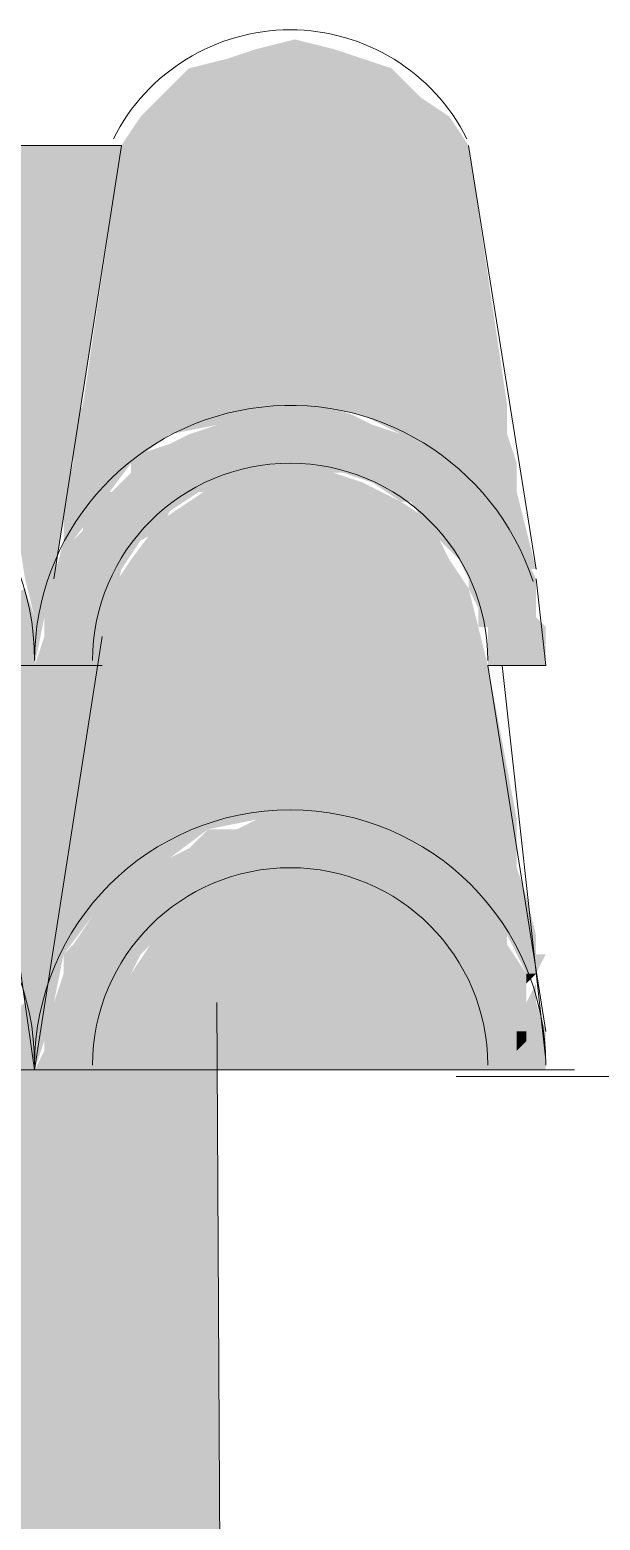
# Model space of a CAD drawing. Header units: millimetres. Extents: x 3949 to 6216, y -1987 to -943.
# Drawn here: x 4956.4 to 4959.29, y -1569.87 to -1562.32 of the extents above; entities that cross this region are included whole.
import ezdxf

# ---------------------------------------------------------------- set-up
doc = ezdxf.new("R2010")
doc.units = ezdxf.units.MM
doc.layers.add('PADRÃO DE ENTRADA', color=7, linetype='Continuous', lineweight=0)

msp = doc.modelspace()

# ---------------------------------------------------------------- hatches: boundary and pattern name
at = {"layer": 'PADRÃO DE ENTRADA', "true_color": 0xffdf7e}
h = msp.add_hatch(color=41, dxfattribs=at)
h.dxf.hatch_style = 1
h.paths.add_polyline_path([(4946.5162, -1567.5899), (4946.1744, -1567.5899), (4945.8327, -1567.5899), (4940.9018, -1567.5899), (4940.7065, -1567.5899), (4923.7658, -1567.5899), (4923.3265, -1567.5899), (4923.0335, -1567.5899), (4922.6918, -1567.5899), (4922.2524, -1567.5899), (4922.2524, -1581.3057), (4932.4884, -1581.3057), (4937.8931, -1583.4481), (4937.9563, -1583.2586), (4939.0792, -1583.942), (4937.8098, -1583.6979), (4937.8931, -1583.4481), (4932.4884, -1581.3057), (4922.2524, -1581.3057), (4922.2524, -1592.8135), (4923.5562, -1593.3303), (4923.6194, -1593.1407), (4924.7423, -1593.8242), (4923.4729, -1593.5801), (4923.5562, -1593.3303), (4922.2524, -1592.8135), (4922.2524, -1612.163), (4946.2315, -1612.163), (4946.2315, -1610.7472), (4947.5009, -1610.7472), (4947.5009, -1612.163), (4957.594, -1612.163), (4957.3514, -1567.5899), (4947.4926, -1567.5899), (4947.4926, -1577.7445), (4954.0829, -1577.7445), (4954.0829, -1601.9333), (4947.9403, -1601.9333), (4947.9403, -1602.8609), (4945.5969, -1602.8609), (4945.5969, -1601.9333), (4942.7182, -1601.9333), (4942.7182, -1602.3861), (4941.2664, -1602.3861), (4941.2664, -1601.9333), (4939.5734, -1601.9333), (4939.5734, -1577.7445), (4946.5162, -1577.7445)])
h.paths.add_polyline_path([(4937.7954, -1594.9219), (4937.7954, -1595.2138), (4938.3666, -1595.2138), (4938.3666, -1595.8485), (4937.7954, -1595.8485), (4937.7954, -1596.1151), (4926.3079, -1596.1151), (4926.3079, -1595.8485), (4925.7113, -1595.8485), (4925.7113, -1595.2138), (4926.3079, -1595.2138), (4926.3079, -1594.9219)], flags=16)
h.paths.add_polyline_path([(4937.1988, -1595.2138), (4937.1988, -1595.1123), (4937.6558, -1595.1123), (4937.6558, -1595.9501), (4937.1988, -1595.9501), (4926.9045, -1595.8485), (4926.9045, -1595.9501), (4926.4222, -1595.9501), (4926.4222, -1595.1123), (4926.9045, -1595.1123), (4926.9045, -1595.2138)], flags=0)
h.paths.add_polyline_path([(4936.3984, -1612.2661), (4943.7854, -1612.2661), (4943.7854, -1609.0225), (4936.3984, -1609.0225)], flags=9)

# ---------------------------------------------------------------- linework, layer by layer
at = {"layer": 'PADRÃO DE ENTRADA', "color": 7, "lineweight": 5}
for points in [[(4956.0362, -1562.9031), (4956.8661, -1562.9031)], [(4956.5244, -1565.1), (4956.8661, -1562.9031)], [(4958.9654, -1565.0512), (4958.6237, -1562.9031)], [(4959.0142, -1565.5394), (4958.9654, -1565.1)], [(4956.1338, -1565.5394), (4956.4267, -1567.5899), (4956.7685, -1565.393)], [(4956.7685, -1565.5394), (4956.4267, -1565.5394), (4956.1338, -1565.5394)], [(4956.4267, -1565.5394), (4956.4267, -1565.5394)], [(4959.0142, -1565.5394), (4958.7213, -1565.5394)], [(4959.0142, -1567.3946), (4958.7213, -1565.5394)], [(4959.0142, -1567.5411), (4958.7945, -1565.5394)], [(4958.8678, -1565.5394), (4958.8678, -1565.5394)], [(4958.8678, -1565.5394), (4958.8678, -1565.5394)], [(4959.0142, -1565.5394), (4959.0142, -1565.5394)], [(4957.5937, -1612.1142), (4957.3496, -1567.2481)], [(4940.9018, -1567.5899), (4959.0142, -1567.5899), (4957.5984, -1567.5899), (4959.0142, -1567.5899)], [(4956.7685, -1567.5899), (4956.4267, -1567.5899), (4956.1338, -1567.5899)], [(4959.0142, -1567.5899), (4958.7213, -1567.5899)], [(4959.1607, -1567.5899), (4958.8678, -1567.5899)]]:
    msp.add_lwpolyline(points, dxfattribs=at)
for points in [[(4951.2518, -1565.5149, -0.999977), (4953.8392, -1565.515, -0.999977), (4956.4266, -1565.515, -0.853617), (4958.9504, -1565.114)], [(4951.2518, -1567.5654, -0.999977), (4953.8392, -1567.5655, -0.999977), (4956.4266, -1567.5655, -0.999977), (4959.0141, -1567.5655)]]:
    msp.add_lwpolyline(points, format="xyb", dxfattribs=at)
at = {"layer": 'PADRÃO DE ENTRADA', "lineweight": 5}
msp.add_lwpolyline([(4971.0338, -1567.6234), (4958.5602, -1567.6234)], dxfattribs=at)
at = {"layer": 'PADRÃO DE ENTRADA', "color": 7, "lineweight": 5}
for centre, start, end in [((4957.7205, -1563.3181), 26.62312, 153.36929), ((4957.7205, -1565.515), 0.0024, 179.9938), ((4957.7205, -1567.5655), 0.0024, 179.9938)]:
    msp.add_arc(centre, 1.0008, start, end, dxfattribs=at)
at = {"layer": 'PADRÃO DE ENTRADA', "color": 244, "true_color": 0x991b1e, "transparency": 33554559}
for points in [[(4957.7449, -1562.3661), (4957.5496, -1562.4149), (4957.9402, -1562.4149)], [(4957.5496, -1562.4149), (4957.9402, -1562.4149), (4957.4032, -1562.4637)], [(4957.9402, -1562.4149), (4957.4032, -1562.4637), (4958.0866, -1562.4637)], [(4957.2079, -1562.5126), (4958.2331, -1562.5126), (4957.0614, -1562.659)], [(4958.2331, -1562.5126), (4957.0614, -1562.659), (4958.3796, -1562.659)], [(4957.4032, -1562.4637), (4958.0866, -1562.4637), (4957.2079, -1562.5126)], [(4958.0866, -1562.4637), (4957.2079, -1562.5126), (4958.2331, -1562.5126)], [(4957.0614, -1562.659), (4958.3796, -1562.659), (4956.9638, -1562.7567)], [(4958.3796, -1562.659), (4956.9638, -1562.7567), (4958.526, -1562.7567)], [(4956.9638, -1562.7567), (4958.526, -1562.7567), (4956.8661, -1562.9031)], [(4958.526, -1562.7567), (4956.8661, -1562.9031), (4958.6237, -1562.9031)], [(4956.8661, -1562.9031), (4958.6237, -1562.9031), (4956.6708, -1564.2213)], [(4958.6237, -1562.9031), (4956.6708, -1564.2213), (4958.8189, -1564.2213)], [(4956.6708, -1564.2213), (4957.5984, -1564.2213), (4956.622, -1564.3189)], [(4957.5984, -1564.2213), (4956.622, -1564.3189), (4957.3543, -1564.3189)], [(4957.8425, -1564.2213), (4956.6708, -1564.2213), (4957.7449, -1564.2213)], [(4957.7449, -1564.2213), (4956.6708, -1564.2213), (4957.5984, -1564.2213)], [(4958.8189, -1564.2213), (4957.8425, -1564.2213), (4957.8425, -1564.2213)], [(4957.8425, -1564.2213), (4957.8425, -1564.2213), (4958.8189, -1564.2213)], [(4957.8425, -1564.2213), (4958.8189, -1564.2213), (4958.0866, -1564.2701)], [(4958.8189, -1564.2213), (4958.0866, -1564.2701), (4958.8189, -1564.2701)], [(4956.622, -1564.3189), (4957.3543, -1564.3189), (4956.622, -1564.3677)], [(4957.3543, -1564.3189), (4956.622, -1564.3677), (4957.1102, -1564.3677)], [(4958.0866, -1564.2701), (4958.8189, -1564.2701), (4958.2819, -1564.3677)], [(4958.8189, -1564.2701), (4958.2819, -1564.3677), (4958.8189, -1564.3677)], [(4956.622, -1564.3677), (4957.1102, -1564.3677), (4956.622, -1564.5142)], [(4957.1102, -1564.3677), (4956.622, -1564.5142), (4956.9149, -1564.5142)], [(4958.2819, -1564.3677), (4958.8189, -1564.3677), (4958.526, -1564.5142)], [(4958.8189, -1564.3677), (4958.526, -1564.5142), (4958.8678, -1564.5142)], [(4956.622, -1564.5142), (4956.9149, -1564.5142), (4956.5732, -1564.7095)], [(4956.9149, -1564.5142), (4956.5732, -1564.7095), (4956.7685, -1564.7095)], [(4957.5496, -1564.563), (4957.9402, -1564.563), (4957.3543, -1564.6118)], [(4957.9402, -1564.563), (4957.3543, -1564.6118), (4958.0866, -1564.6118)], [(4957.7449, -1564.563), (4957.5496, -1564.563), (4957.9402, -1564.563)], [(4958.526, -1564.5142), (4958.8678, -1564.5142), (4958.6725, -1564.6607)], [(4958.8678, -1564.5142), (4958.6725, -1564.6607), (4958.8678, -1564.6607)], [(4957.3543, -1564.6118), (4958.0866, -1564.6118), (4957.2079, -1564.7095)], [(4958.0866, -1564.6118), (4957.2079, -1564.7095), (4958.2819, -1564.7095)], [(4956.5732, -1564.7095), (4956.7685, -1564.7095), (4956.5732, -1564.9048)], [(4956.7685, -1564.7095), (4956.5732, -1564.9048), (4956.622, -1564.9048)], [(4957.2079, -1564.7095), (4958.2819, -1564.7095), (4957.0614, -1564.8071)], [(4958.2819, -1564.7095), (4957.0614, -1564.8071), (4958.4284, -1564.8071)], [(4958.6725, -1564.6607), (4958.8678, -1564.6607), (4958.8189, -1564.8559)], [(4958.8678, -1564.6607), (4958.8189, -1564.8559), (4958.9166, -1564.8559)], [(4957.0614, -1564.8071), (4958.4284, -1564.8071), (4956.9149, -1565.0024)], [(4958.4284, -1564.8071), (4956.9149, -1565.0024), (4958.526, -1565.0024)], [(4958.8189, -1564.8559), (4958.9166, -1564.8559), (4958.9166, -1565.0512)], [(4958.9166, -1564.8559), (4958.9166, -1565.0512), (4958.9654, -1565.0512)], [(4956.5244, -1565.1), (4956.5244, -1565.1), (4956.622, -1564.9048)], [(4956.5244, -1565.1), (4956.622, -1564.9048), (4956.5732, -1564.9048)], [(4956.9149, -1565.0024), (4958.526, -1565.0024), (4956.8173, -1565.1489)], [(4958.526, -1565.0024), (4956.8173, -1565.1489), (4958.6237, -1565.1489)], [(4958.9654, -1565.0512), (4958.9166, -1565.0512), (4958.9166, -1565.0512)], [(4958.9166, -1565.0512), (4958.9166, -1565.0512), (4958.9654, -1565.0512)], [(4956.8173, -1565.1489), (4958.6237, -1565.1489), (4956.7685, -1565.3441)], [(4958.6237, -1565.1489), (4956.7685, -1565.3441), (4958.6725, -1565.3441)], [(4956.7685, -1565.3441), (4958.6725, -1565.3441), (4956.7685, -1565.5394)], [(4958.6725, -1565.3441), (4956.7685, -1565.5394), (4958.7213, -1565.5394)], [(4956.7685, -1565.5394), (4958.7213, -1565.5394), (4956.622, -1566.3206)], [(4958.7213, -1565.5394), (4956.622, -1566.3206), (4958.8678, -1566.3206)], [(4957.7937, -1566.3206), (4956.622, -1566.3206), (4957.5496, -1566.3206)], [(4956.622, -1566.3206), (4957.5496, -1566.3206), (4956.622, -1566.3694)], [(4957.5496, -1566.3206), (4956.622, -1566.3694), (4957.3055, -1566.3694)], [(4956.622, -1566.3694), (4957.3055, -1566.3694), (4956.622, -1566.5158)], [(4957.3055, -1566.3694), (4956.622, -1566.5158), (4957.1102, -1566.5158)], [(4957.8914, -1566.3206), (4958.8678, -1566.3206), (4957.7937, -1566.3206)], [(4957.8914, -1566.3206), (4957.8914, -1566.3206), (4958.8678, -1566.3206)], [(4957.8914, -1566.3206), (4958.8678, -1566.3206), (4958.0378, -1566.3694)], [(4958.8678, -1566.3206), (4958.0378, -1566.3694), (4958.8678, -1566.3694)], [(4958.0378, -1566.3694), (4958.8678, -1566.3694), (4958.2819, -1566.467)], [(4958.8678, -1566.3694), (4958.2819, -1566.467), (4958.8678, -1566.467)], [(4956.622, -1566.5158), (4957.1102, -1566.5158), (4956.5732, -1566.6135)], [(4957.1102, -1566.5158), (4956.5732, -1566.6135), (4956.9149, -1566.6135)], [(4958.2819, -1566.467), (4958.8678, -1566.467), (4958.4772, -1566.5647)], [(4958.8678, -1566.467), (4958.4772, -1566.5647), (4958.8678, -1566.5647)], [(4958.4772, -1566.5647), (4958.8678, -1566.5647), (4958.6725, -1566.7111)], [(4958.8678, -1566.5647), (4958.6725, -1566.7111), (4958.9166, -1566.7111)], [(4956.5732, -1566.6135), (4956.9149, -1566.6135), (4956.5732, -1566.8088)], [(4956.9149, -1566.6135), (4956.5732, -1566.8088), (4956.7197, -1566.8088)], [(4958.6725, -1566.7111), (4958.9166, -1566.7111), (4958.8189, -1566.9064)], [(4958.9166, -1566.7111), (4958.8189, -1566.9064), (4958.9654, -1566.9064)], [(4956.5732, -1566.8088), (4956.7197, -1566.8088), (4956.5244, -1567.004)], [(4956.7197, -1566.8088), (4956.5244, -1567.004), (4956.5732, -1567.004)], [(4958.8189, -1566.9064), (4958.9654, -1566.9064), (4958.8678, -1567.004)], [(4958.9654, -1566.9064), (4958.8678, -1567.004), (4958.9654, -1567.004)], [(4956.5244, -1567.004), (4956.5732, -1567.004), (4956.5244, -1567.2481)], [(4956.5732, -1567.004), (4956.5244, -1567.2481), (4956.5244, -1567.2481)], [(4958.9654, -1567.004), (4958.8678, -1567.004), (4958.9166, -1567.1017)], [(4958.9654, -1567.004), (4958.9654, -1567.1017), (4958.9166, -1567.1017)], [(4958.9654, -1567.004), (4958.9654, -1567.004), (4959.0142, -1567.004)], [(4959.0142, -1567.004), (4958.9654, -1567.004), (4958.9654, -1567.1017)], [(4958.9654, -1567.1017), (4958.9166, -1567.1017), (4958.9166, -1567.1505)]]:
    msp.add_solid(points, dxfattribs=at)
at = {"layer": 'PADRÃO DE ENTRADA', "transparency": 33554559}
for points in [[(4956.0362, -1562.9031), (4956.8661, -1562.9031), (4956.3779, -1565.1)], [(4956.8661, -1562.9031), (4956.3779, -1565.1), (4956.5244, -1565.1)], [(4957.5984, -1564.2213), (4957.8914, -1564.2213), (4957.4032, -1564.2701)], [(4957.8914, -1564.2213), (4957.4032, -1564.2701), (4958.0378, -1564.2701)], [(4957.6473, -1564.2213), (4957.6961, -1564.2213), (4957.5984, -1564.2213)], [(4957.6961, -1564.2213), (4957.5984, -1564.2213), (4957.8914, -1564.2213)], [(4957.6473, -1564.2213), (4957.6961, -1564.2213), (4957.6961, -1564.2213)], [(4957.3543, -1564.3189), (4958.1355, -1564.3189), (4957.2079, -1564.3677)], [(4958.1355, -1564.3189), (4957.2079, -1564.3677), (4958.2819, -1564.3677)], [(4957.4032, -1564.2701), (4958.0378, -1564.2701), (4957.3543, -1564.3189)], [(4958.0378, -1564.2701), (4957.3543, -1564.3189), (4958.1355, -1564.3189)], [(4957.1102, -1564.4166), (4958.3796, -1564.4166), (4956.9638, -1564.4654)], [(4958.3796, -1564.4166), (4956.9638, -1564.4654), (4958.4772, -1564.4654)], [(4957.2079, -1564.3677), (4958.2819, -1564.3677), (4957.1102, -1564.4166)], [(4958.2819, -1564.3677), (4957.1102, -1564.4166), (4958.3796, -1564.4166)], [(4956.9638, -1564.4654), (4958.4772, -1564.4654), (4956.9149, -1564.5142)], [(4958.4772, -1564.4654), (4956.9149, -1564.5142), (4958.5748, -1564.5142)], [(4956.9149, -1564.563), (4957.5984, -1564.563), (4956.8661, -1564.6118)], [(4957.5984, -1564.563), (4956.8661, -1564.6118), (4957.4032, -1564.6118)], [(4956.9149, -1564.5142), (4958.5748, -1564.5142), (4956.9149, -1564.563)], [(4958.5748, -1564.5142), (4956.9149, -1564.563), (4958.5748, -1564.563)], [(4957.7937, -1564.563), (4956.9149, -1564.563), (4957.5984, -1564.563)], [(4957.989, -1564.563), (4958.5748, -1564.563), (4957.7937, -1564.563)], [(4957.989, -1564.563), (4957.989, -1564.563), (4958.5748, -1564.563)], [(4957.989, -1564.563), (4958.5748, -1564.563), (4958.1355, -1564.6118)], [(4958.5748, -1564.563), (4958.1355, -1564.6118), (4958.6725, -1564.6118)], [(4956.8661, -1564.6118), (4957.4032, -1564.6118), (4956.8173, -1564.6607)], [(4957.4032, -1564.6118), (4956.8173, -1564.6607), (4957.3055, -1564.6607)], [(4958.1355, -1564.6118), (4958.6725, -1564.6118), (4958.2819, -1564.7095)], [(4958.6725, -1564.6118), (4958.2819, -1564.7095), (4958.7213, -1564.7095)], [(4956.7685, -1564.6607), (4957.2567, -1564.6607), (4956.6708, -1564.7583)], [(4957.2567, -1564.6607), (4956.6708, -1564.7583), (4957.1102, -1564.7583)], [(4956.8173, -1564.6607), (4957.3055, -1564.6607), (4956.7685, -1564.6607)], [(4957.3055, -1564.6607), (4956.7685, -1564.6607), (4957.2567, -1564.6607)], [(4958.3307, -1564.7095), (4958.7213, -1564.7095), (4958.2819, -1564.7095)], [(4958.3307, -1564.7095), (4958.3307, -1564.7095), (4958.7213, -1564.7095)], [(4958.3307, -1564.7095), (4958.7213, -1564.7095), (4958.4284, -1564.8559)], [(4958.7213, -1564.7095), (4958.4284, -1564.8559), (4958.8189, -1564.8559)], [(4956.6708, -1564.7583), (4957.1102, -1564.7583), (4956.6708, -1564.8559)], [(4957.1102, -1564.7583), (4956.6708, -1564.8559), (4957.0614, -1564.8559)], [(4956.6708, -1564.8559), (4957.0614, -1564.8559), (4956.622, -1564.9048)], [(4957.0614, -1564.8559), (4956.622, -1564.9048), (4956.9638, -1564.9048)], [(4958.4284, -1564.8559), (4958.8189, -1564.8559), (4958.4772, -1564.9048)], [(4958.8189, -1564.8559), (4958.4772, -1564.9048), (4958.8678, -1564.9048)], [(4956.622, -1564.9048), (4956.9638, -1564.9048), (4956.5244, -1565.0512)], [(4956.9638, -1564.9048), (4956.5244, -1565.0512), (4956.8661, -1565.0512)], [(4958.4772, -1564.9048), (4958.8678, -1564.9048), (4958.5748, -1565.0024)], [(4958.8678, -1564.9048), (4958.5748, -1565.0024), (4958.9166, -1565.0024)], [(4958.5748, -1565.0024), (4958.9166, -1565.0024), (4958.6237, -1565.1)], [(4958.9166, -1565.0024), (4958.6237, -1565.1), (4958.9654, -1565.1)], [(4956.5244, -1565.0512), (4956.8661, -1565.0512), (4956.4756, -1565.2465)], [(4956.8661, -1565.0512), (4956.4756, -1565.2465), (4956.8173, -1565.2465)], [(4956.8661, -1565.0512), (4956.5244, -1565.0512), (4956.5244, -1565.0512)], [(4956.5244, -1565.0512), (4956.5244, -1565.0512), (4956.8661, -1565.0512)], [(4956.3779, -1565.1489), (4956.1338, -1565.2953), (4956.4267, -1565.2953)], [(4956.3779, -1565.1), (4956.5244, -1565.1), (4956.4267, -1565.2953)], [(4956.5244, -1565.1), (4956.4267, -1565.2953), (4956.4756, -1565.2953)], [(4958.6237, -1565.1), (4958.9654, -1565.1), (4958.6237, -1565.1489)], [(4958.9654, -1565.1), (4958.6237, -1565.1489), (4958.9654, -1565.1489)], [(4958.6237, -1565.1489), (4958.9654, -1565.1489), (4958.6725, -1565.2465)], [(4958.9654, -1565.1489), (4958.6725, -1565.2465), (4958.9654, -1565.2465)], [(4956.4756, -1565.2465), (4956.8173, -1565.2465), (4956.4756, -1565.2953)], [(4956.8173, -1565.2465), (4956.4756, -1565.2953), (4956.8173, -1565.2953)], [(4958.9654, -1565.2465), (4958.6725, -1565.2465), (4958.6725, -1565.2465)], [(4958.6725, -1565.2465), (4958.6725, -1565.2465), (4958.9654, -1565.2465)], [(4958.9654, -1565.2465), (4958.6725, -1565.2465), (4958.6725, -1565.2465)], [(4958.6725, -1565.2465), (4958.6725, -1565.2465), (4958.9654, -1565.2465)], [(4958.6725, -1565.2465), (4958.9654, -1565.2465), (4958.6725, -1565.2953)], [(4958.9654, -1565.2465), (4958.6725, -1565.2953), (4958.9654, -1565.2953)], [(4956.1338, -1565.2953), (4956.4267, -1565.2953), (4956.1338, -1565.3441)], [(4956.4267, -1565.2953), (4956.1338, -1565.3441), (4956.4267, -1565.3441)], [(4956.4267, -1565.5394), (4956.4267, -1565.5394), (4956.4756, -1565.2953)], [(4956.4267, -1565.5394), (4956.4756, -1565.2953), (4956.4267, -1565.2953)], [(4956.4756, -1565.2953), (4956.8173, -1565.2953), (4956.4756, -1565.393)], [(4956.8173, -1565.2953), (4956.4756, -1565.393), (4956.7685, -1565.393)], [(4958.9654, -1565.2953), (4958.6725, -1565.2953), (4958.6725, -1565.2953)], [(4958.6725, -1565.2953), (4958.6725, -1565.2953), (4958.9654, -1565.2953)], [(4958.6725, -1565.2953), (4958.9654, -1565.2953), (4958.6725, -1565.3441)], [(4958.9654, -1565.2953), (4958.6725, -1565.3441), (4959.0142, -1565.3441)], [(4956.1338, -1565.3441), (4956.4267, -1565.3441), (4956.1338, -1565.5394)], [(4956.4267, -1565.3441), (4956.1338, -1565.5394), (4956.4267, -1565.5394)], [(4956.4756, -1565.393), (4956.7685, -1565.393), (4956.4267, -1565.5394)], [(4956.7685, -1565.393), (4956.4267, -1565.5394), (4956.7685, -1565.5394)], [(4958.7213, -1565.3441), (4959.0142, -1565.3441), (4958.6725, -1565.3441)], [(4958.7213, -1565.3441), (4958.7213, -1565.3441), (4959.0142, -1565.3441)], [(4958.7213, -1565.3441), (4959.0142, -1565.3441), (4958.7213, -1565.393)], [(4959.0142, -1565.3441), (4958.7213, -1565.393), (4959.0142, -1565.393)], [(4958.7213, -1565.393), (4959.0142, -1565.393), (4958.7213, -1565.5394)], [(4959.0142, -1565.393), (4958.7213, -1565.5394), (4959.0142, -1565.5394)], [(4956.1338, -1565.5394), (4956.7685, -1565.5394), (4956.3779, -1567.2481)], [(4956.4267, -1565.5394), (4956.1338, -1565.5394), (4956.1338, -1565.5394)], [(4956.1338, -1565.5394), (4956.1338, -1565.5394), (4956.4267, -1565.5394)], [(4956.7685, -1565.5394), (4956.3779, -1567.2481), (4956.5244, -1567.2481)], [(4956.7685, -1565.5394), (4956.4267, -1565.5394), (4956.4267, -1565.5394)], [(4956.4267, -1565.5394), (4956.4267, -1565.5394), (4956.7685, -1565.5394)], [(4959.0142, -1565.5394), (4958.7213, -1565.5394), (4958.7213, -1565.5394)], [(4958.7213, -1565.5394), (4958.7213, -1565.5394), (4959.0142, -1565.5394)], [(4958.8678, -1565.5394), (4958.7213, -1565.5394), (4958.7213, -1565.5394)], [(4958.7213, -1565.5394), (4958.7213, -1565.5394), (4958.8678, -1565.5394)], [(4959.0142, -1565.5394), (4958.8678, -1565.5394), (4958.8678, -1565.5394)], [(4958.8678, -1565.5394), (4958.8678, -1565.5394), (4959.0142, -1565.5394)], [(4957.3055, -1566.3694), (4958.1355, -1566.3694), (4957.2079, -1566.467)], [(4958.1355, -1566.3694), (4957.2079, -1566.467), (4958.2819, -1566.467)], [(4957.452, -1566.3694), (4958.0378, -1566.3694), (4957.3055, -1566.3694)], [(4958.0378, -1566.3694), (4957.3055, -1566.3694), (4958.1355, -1566.3694)], [(4957.5496, -1566.3206), (4957.8914, -1566.3206), (4957.452, -1566.3694)], [(4957.8914, -1566.3206), (4957.452, -1566.3694), (4958.0378, -1566.3694)], [(4957.7937, -1566.3206), (4957.5496, -1566.3206), (4957.8914, -1566.3206)], [(4957.1102, -1566.5158), (4958.3796, -1566.5158), (4957.0126, -1566.5647)], [(4958.3796, -1566.5158), (4957.0126, -1566.5647), (4958.4772, -1566.5647)], [(4957.2079, -1566.467), (4958.2819, -1566.467), (4957.1102, -1566.5158)], [(4958.2819, -1566.467), (4957.1102, -1566.5158), (4958.3796, -1566.5158)], [(4957.0126, -1566.5647), (4958.4772, -1566.5647), (4956.9149, -1566.6135)], [(4958.4772, -1566.5647), (4956.9149, -1566.6135), (4958.5748, -1566.6135)], [(4956.8661, -1566.6623), (4957.452, -1566.6623), (4956.8173, -1566.7111)], [(4957.452, -1566.6623), (4956.8173, -1566.7111), (4957.3055, -1566.7111)], [(4956.9149, -1566.6135), (4957.6473, -1566.6135), (4956.8661, -1566.6623)], [(4957.6473, -1566.6135), (4956.8661, -1566.6623), (4957.452, -1566.6623)], [(4958.5748, -1566.6135), (4956.9149, -1566.6135), (4956.9149, -1566.6135)], [(4956.9149, -1566.6135), (4956.9149, -1566.6135), (4958.5748, -1566.6135)], [(4957.452, -1566.6623), (4957.989, -1566.6623), (4957.3055, -1566.7111)], [(4957.989, -1566.6623), (4957.3055, -1566.7111), (4958.1843, -1566.7111)], [(4957.6473, -1566.6135), (4957.8425, -1566.6135), (4957.452, -1566.6623)], [(4957.8425, -1566.6135), (4957.452, -1566.6623), (4957.989, -1566.6623)], [(4957.8425, -1566.6135), (4958.5748, -1566.6135), (4957.989, -1566.6623)], [(4958.5748, -1566.6135), (4957.989, -1566.6623), (4958.6237, -1566.6623)], [(4957.989, -1566.6623), (4958.6237, -1566.6623), (4958.1843, -1566.7111)], [(4958.6237, -1566.6623), (4958.1843, -1566.7111), (4958.6725, -1566.7111)], [(4956.8173, -1566.7111), (4957.3055, -1566.7111), (4956.7197, -1566.8088)], [(4957.3055, -1566.7111), (4956.7197, -1566.8088), (4957.159, -1566.8088)], [(4957.3055, -1566.7111), (4958.1843, -1566.7111), (4957.159, -1566.8088)], [(4958.1843, -1566.7111), (4957.159, -1566.8088), (4958.3307, -1566.8088)], [(4958.6725, -1566.7111), (4958.1843, -1566.7111), (4958.1843, -1566.7111)], [(4958.1843, -1566.7111), (4958.1843, -1566.7111), (4958.6725, -1566.7111)], [(4958.1843, -1566.7111), (4958.6725, -1566.7111), (4958.3307, -1566.8088)], [(4958.6725, -1566.7111), (4958.3307, -1566.8088), (4958.7701, -1566.8088)], [(4956.7197, -1566.8088), (4957.159, -1566.8088), (4956.622, -1566.9552)], [(4957.159, -1566.8088), (4956.622, -1566.9552), (4957.0126, -1566.9552)], [(4957.159, -1566.8088), (4956.7197, -1566.8088), (4956.7197, -1566.8088)], [(4956.7197, -1566.8088), (4956.7197, -1566.8088), (4957.159, -1566.8088)], [(4957.159, -1566.8088), (4958.3307, -1566.8088), (4957.0126, -1566.9552)], [(4958.3307, -1566.8088), (4957.0126, -1566.9552), (4958.4772, -1566.9552)], [(4958.3307, -1566.8088), (4958.7701, -1566.8088), (4958.4284, -1566.9064)], [(4958.7701, -1566.8088), (4958.4284, -1566.9064), (4958.8189, -1566.9064)], [(4958.4284, -1566.9064), (4958.8189, -1566.9064), (4958.4772, -1566.9552)], [(4958.8189, -1566.9064), (4958.4772, -1566.9552), (4958.8189, -1566.9552)], [(4956.622, -1566.9552), (4957.0126, -1566.9552), (4956.5732, -1567.004)], [(4957.0126, -1566.9552), (4956.5732, -1567.004), (4956.9638, -1567.004)], [(4957.0126, -1566.9552), (4958.4772, -1566.9552), (4956.9149, -1567.1017)], [(4958.4772, -1566.9552), (4956.9149, -1567.1017), (4958.5748, -1567.1017)], [(4958.4772, -1566.9552), (4958.8189, -1566.9552), (4958.5748, -1567.1017)], [(4958.8189, -1566.9552), (4958.5748, -1567.1017), (4958.9166, -1567.1017)], [(4956.5732, -1567.004), (4956.9638, -1567.004), (4956.5732, -1567.1017)], [(4956.9638, -1567.004), (4956.5732, -1567.1017), (4956.9149, -1567.1017)], [(4956.5732, -1567.1017), (4956.9149, -1567.1017), (4956.5244, -1567.2481)], [(4956.9149, -1567.1017), (4956.5244, -1567.2481), (4956.8173, -1567.2481)], [(4956.9149, -1567.1017), (4958.5748, -1567.1017), (4956.8173, -1567.2481)], [(4958.5748, -1567.1017), (4956.8173, -1567.2481), (4958.6237, -1567.2481)], [(4958.5748, -1567.1017), (4958.9166, -1567.1017), (4958.5748, -1567.1505)], [(4958.9166, -1567.1017), (4958.5748, -1567.1505), (4958.9166, -1567.1505)], [(4958.5748, -1567.1505), (4958.9166, -1567.1505), (4958.6237, -1567.2481)], [(4958.9166, -1567.1505), (4958.6237, -1567.2481), (4958.9166, -1567.2481)], [(4958.9654, -1567.1505), (4958.9166, -1567.2481), (4958.9654, -1567.2481)], [(4956.3779, -1567.2481), (4956.1338, -1567.4434), (4956.4267, -1567.4434)], [(4956.5244, -1567.2481), (4956.3779, -1567.2481), (4956.3779, -1567.2481)], [(4956.3779, -1567.2481), (4956.3779, -1567.2481), (4956.5244, -1567.2481)], [(4956.3779, -1567.2481), (4956.5244, -1567.2481), (4956.4267, -1567.4434)], [(4956.5244, -1567.2481), (4956.4267, -1567.4434), (4956.4756, -1567.4434)], [(4956.5244, -1567.2481), (4956.8173, -1567.2481), (4956.4756, -1567.4434)], [(4956.8173, -1567.2481), (4956.4756, -1567.4434), (4956.7685, -1567.4434)], [(4956.8173, -1567.2481), (4956.5244, -1567.2481), (4956.5244, -1567.2481)], [(4956.5244, -1567.2481), (4956.5244, -1567.2481), (4956.8173, -1567.2481)], [(4956.8173, -1567.2481), (4958.6237, -1567.2481), (4956.7685, -1567.4434)], [(4958.6237, -1567.2481), (4956.7685, -1567.4434), (4958.7213, -1567.4434)], [(4958.9166, -1567.2481), (4958.6237, -1567.2481), (4958.6237, -1567.2481)], [(4958.6237, -1567.2481), (4958.6237, -1567.2481), (4958.9166, -1567.2481)], [(4958.9166, -1567.2481), (4958.6237, -1567.2481), (4958.6237, -1567.2481)], [(4958.6237, -1567.2481), (4958.6237, -1567.2481), (4958.9166, -1567.2481)], [(4958.9166, -1567.2481), (4958.6237, -1567.2481), (4958.6237, -1567.2481)], [(4958.6237, -1567.2481), (4958.6237, -1567.2481), (4958.9166, -1567.2481)], [(4958.6237, -1567.2481), (4958.9166, -1567.2481), (4958.6725, -1567.3458)], [(4958.9166, -1567.2481), (4958.6725, -1567.3458), (4958.9166, -1567.3458)], [(4958.9654, -1567.2481), (4958.9166, -1567.2481), (4958.9166, -1567.2481)], [(4958.9166, -1567.2481), (4958.9166, -1567.2481), (4958.9654, -1567.2481)], [(4958.9654, -1567.2481), (4958.9166, -1567.2481), (4958.9166, -1567.2481)], [(4958.9166, -1567.2481), (4958.9166, -1567.2481), (4958.9654, -1567.2481)], [(4958.9654, -1567.2481), (4958.9166, -1567.2481), (4958.9166, -1567.2481)], [(4958.9166, -1567.2481), (4958.9166, -1567.2481), (4958.9654, -1567.2481)], [(4958.9166, -1567.2481), (4958.9166, -1567.3458), (4958.9166, -1567.3458)], [(4958.9166, -1567.3458), (4958.9166, -1567.3458), (4958.9166, -1567.2481)], [(4958.9166, -1567.2481), (4958.9654, -1567.2481), (4958.9166, -1567.3946)], [(4958.9654, -1567.2481), (4958.9166, -1567.3946), (4959.0142, -1567.3946)], [(4958.9166, -1567.3458), (4958.6725, -1567.3458), (4958.6725, -1567.3458)], [(4958.6725, -1567.3458), (4958.6725, -1567.3458), (4958.9166, -1567.3458)], [(4958.6725, -1567.3458), (4958.9166, -1567.3458), (4958.6725, -1567.3946)], [(4958.9166, -1567.3458), (4958.6725, -1567.3946), (4958.9166, -1567.3946)], [(4958.9166, -1567.3458), (4958.9166, -1567.3946), (4958.9166, -1567.3946)], [(4958.9166, -1567.3946), (4958.9166, -1567.3946), (4958.9166, -1567.3458)], [(4958.9166, -1567.3946), (4958.6725, -1567.3946), (4958.8678, -1567.3946)], [(4958.6725, -1567.3946), (4958.8678, -1567.3946), (4958.6725, -1567.4434)], [(4958.8678, -1567.3946), (4958.6725, -1567.4434), (4958.8678, -1567.4434)], [(4958.9166, -1567.3946), (4958.8678, -1567.3946), (4958.8678, -1567.3946)], [(4958.8678, -1567.3946), (4958.8678, -1567.3946), (4958.9166, -1567.3946)], [(4958.9166, -1567.3946), (4958.8678, -1567.3946), (4958.8678, -1567.3946)], [(4958.8678, -1567.3946), (4958.8678, -1567.3946), (4958.9166, -1567.3946)], [(4958.8678, -1567.3946), (4958.9166, -1567.3946), (4958.8678, -1567.4434)], [(4958.9166, -1567.3946), (4958.8678, -1567.4434), (4958.9166, -1567.4434)], [(4959.0142, -1567.3946), (4958.9166, -1567.3946), (4958.9166, -1567.3946)], [(4958.9166, -1567.3946), (4958.9166, -1567.3946), (4959.0142, -1567.3946)], [(4959.0142, -1567.3946), (4958.9166, -1567.3946), (4958.9166, -1567.3946)], [(4958.9166, -1567.3946), (4958.9166, -1567.3946), (4959.0142, -1567.3946)], [(4958.9166, -1567.3946), (4959.0142, -1567.3946), (4958.9166, -1567.4434)], [(4959.0142, -1567.3946), (4958.9166, -1567.4434), (4959.0142, -1567.4434)], [(4956.1338, -1567.4434), (4956.4267, -1567.4434), (4956.1338, -1567.4922)], [(4956.4267, -1567.4434), (4956.1338, -1567.4922), (4956.4267, -1567.4922)], [(4956.1338, -1567.4922), (4956.4267, -1567.4922), (4956.1338, -1567.5899)], [(4956.4267, -1567.4922), (4956.1338, -1567.5899), (4956.4267, -1567.5899)], [(4956.4756, -1567.4434), (4956.4267, -1567.4434), (4956.4267, -1567.4434)], [(4956.4267, -1567.4434), (4956.4267, -1567.4434), (4956.4756, -1567.4434)], [(4956.4756, -1567.4434), (4956.4267, -1567.4434), (4956.4267, -1567.5899)], [(4956.4756, -1567.4434), (4956.4267, -1567.4434), (4956.4267, -1567.4434)], [(4956.4267, -1567.4434), (4956.4267, -1567.4434), (4956.4756, -1567.4434)], [(4956.4756, -1567.4922), (4956.7685, -1567.4922), (4956.4267, -1567.5899)], [(4956.7685, -1567.4922), (4956.4267, -1567.5899), (4956.7685, -1567.5899)], [(4956.4756, -1567.4434), (4956.7685, -1567.4434), (4956.4756, -1567.4922)], [(4956.7685, -1567.4434), (4956.4756, -1567.4922), (4956.7685, -1567.4922)], [(4956.7685, -1567.4434), (4958.7213, -1567.4434), (4956.7685, -1567.5899)], [(4958.7213, -1567.4434), (4956.7685, -1567.5899), (4958.7213, -1567.5899)], [(4958.7213, -1567.4434), (4958.8678, -1567.4434), (4958.6725, -1567.4434)], [(4958.7213, -1567.4434), (4958.7213, -1567.4434), (4958.8678, -1567.4434)], [(4958.7213, -1567.4434), (4958.8678, -1567.4434), (4958.7213, -1567.4922)], [(4958.8678, -1567.4434), (4958.7213, -1567.4922), (4958.8678, -1567.4922)], [(4958.7213, -1567.4922), (4958.8678, -1567.4922), (4958.7213, -1567.5899)], [(4958.8678, -1567.4922), (4958.7213, -1567.5899), (4958.8678, -1567.5899)], [(4958.9166, -1567.4434), (4958.8678, -1567.4434), (4958.8678, -1567.4434)], [(4958.8678, -1567.4434), (4958.8678, -1567.4434), (4958.9166, -1567.4434)], [(4958.8678, -1567.4922), (4958.8678, -1567.4922), (4958.9166, -1567.4434)], [(4958.8678, -1567.4922), (4958.9166, -1567.4434), (4958.8678, -1567.4434)], [(4958.9166, -1567.4434), (4959.0142, -1567.4434), (4958.8678, -1567.4922)], [(4959.0142, -1567.4434), (4958.8678, -1567.4922), (4959.0142, -1567.4922)], [(4958.8678, -1567.4922), (4958.8678, -1567.5899), (4958.8678, -1567.5899)], [(4958.8678, -1567.4922), (4959.0142, -1567.4922), (4958.8678, -1567.5899)], [(4959.0142, -1567.4922), (4958.8678, -1567.5899), (4959.0142, -1567.5899)], [(4959.0142, -1567.4434), (4958.9166, -1567.4434), (4958.9166, -1567.4434)], [(4958.9166, -1567.4434), (4958.9166, -1567.4434), (4959.0142, -1567.4434)]]:
    msp.add_solid(points, dxfattribs=at)

doc.saveas('drawing.dxf')
